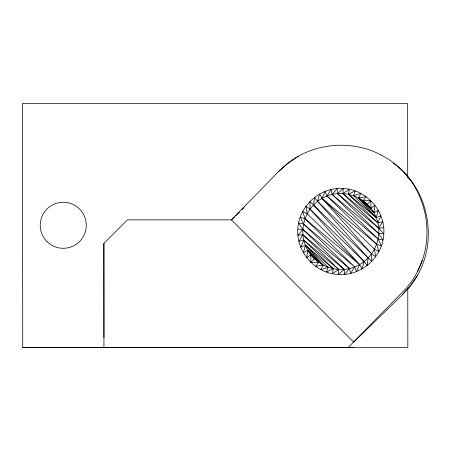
<?xml version="1.0" encoding="UTF-8"?>
<svg xmlns="http://www.w3.org/2000/svg" width="451" height="451" viewBox="0 0 451 451"><rect width="100%" height="100%" fill="white"/><g stroke="black" fill="none" stroke-linecap="round" stroke-linejoin="round"><path stroke-width="0.68" d="M407.704 177.587L407.636 103.595L22.55 103.454L22.725 347.546L348.189 347.479L402.906 291.667C442.735 251.737 431.46 180.479 381.061 155.037M297.829 229.102C298.641 206.09 320.261 186.753 343.222 188.507C366.212 189.352 385.543 210.927 383.795 233.877C383.017 256.895 361.386 276.249 338.425 274.456C315.407 273.689 296.127 252.041 297.829 229.102L302.869 229.39L349.48 268.537L350.607 273.402L354.661 266.885C373.738 259.872 384.026 236.425 376.23 217.641C369.194 198.592 345.776 188.298 327.003 196.095C307.915 203.051 297.643 226.554 305.434 245.299C312.357 264.41 335.933 274.676 354.661 266.885L356.499 271.609L359.588 264.568L310.046 209.151L305.958 206.208L307.204 213.791L359.588 264.568L362.029 268.976L364.075 261.529L313.524 205.019L314.499 197.397L317.566 201.394L368.123 257.944L371.754 261.467L371.596 253.772L322.115 198.412L319.596 194.009L317.566 201.394L371.596 253.772L375.706 256.737L374.493 249.189L322.115 198.412L325.165 191.41L327.003 196.095L376.641 244.216L381.394 245.925L378.113 239.002L332.184 194.482L331 189.561L327.003 196.095L378.113 239.002L383.006 239.983L378.795 233.629L337.534 193.631L337.094 188.603L332.184 194.482L378.795 233.629L383.795 233.877L378.671 228.195L342.912 193.53L343.222 188.507L337.534 193.631L378.671 228.195L383.7 227.749M353.556 195.661L355.208 190.925L348.347 194.229L376.23 217.641L378.299 210.296L373.913 212.754L374.882 205.177L370.914 208.261L358.534 197.848L360.873 193.406L353.556 195.661L376.23 217.641L380.892 215.826L377.859 222.845L342.912 193.53L349.339 189.313L348.347 194.229L377.859 222.845L382.747 221.695L378.671 228.195M328.108 267.28L326.4 272.038L333.357 268.751L303.844 240.135L298.917 241.324L302.937 234.768L338.69 269.433L332.325 273.706L333.357 268.751L305.434 245.299L303.365 252.723L307.751 250.226L323.13 265.137L320.791 269.613L328.108 267.28L305.434 245.299L300.716 247.137L303.844 240.135L338.69 269.433L338.425 274.456L344.13 269.388L302.869 229.39L298.596 222.98L303.557 224.017L354.661 266.885L305.023 218.763L300.27 217.094L303.557 224.017L349.48 268.537L344.53 274.377L344.13 269.388L302.937 234.768L297.942 235.208L302.869 229.39M417.322 271.699L422.26 260.419M381.061 155.037C351.842 139.444 314.093 142.708 287.997 163.11L278.78 171.335L231.431 219.868L353.691 342.129L402.303 294.858L410.528 285.641C440.001 249.194 431.816 190.096 393.317 163.29M231.431 219.874L127.453 219.868L103.888 243.45L103.939 347.462L407.839 347.417L407.783 288.223M409.711 286.582L417.372 275.386M363.134 200.723L370.795 200.605L370.914 208.261L363.134 200.723L366.099 196.659L358.534 197.848L376.23 217.641M402.303 294.858L410.528 285.641M305.434 245.299L323.13 265.137L315.565 266.361L318.53 262.296L307.751 250.226L306.781 257.842L310.75 254.753L310.869 262.414L314.358 258.818M367.289 204.218L370.795 200.605M231.51 219.947L234.509 217.021M236.008 215.561L239.504 212.15M242.001 209.715L244.002 207.764M278.78 171.335L287.997 163.11M103.888 243.444L103.956 337.641M287.056 163.927L298.252 156.266M310.869 262.414L318.53 262.296L310.75 254.753M348.189 347.479L353.68 347.456M22.725 347.541L103.939 347.462M307.204 213.791L302.689 211.446L305.023 218.763L359.588 264.568M374.493 249.189L378.936 251.534L376.641 244.216L322.115 198.412M358.534 197.848L373.913 212.754M404.181 172.648L412.158 182.08M368.123 257.944L367.165 265.543L364.075 261.529L310.046 209.151L309.927 201.529L368.123 257.944M46.994 241.578A23.018 23.018 0 0 0 85.493 231.228A23.018 23.018 0 0 0 57.283 203.057A23.018 23.018 0 0 0 46.994 241.578"/></g></svg>
